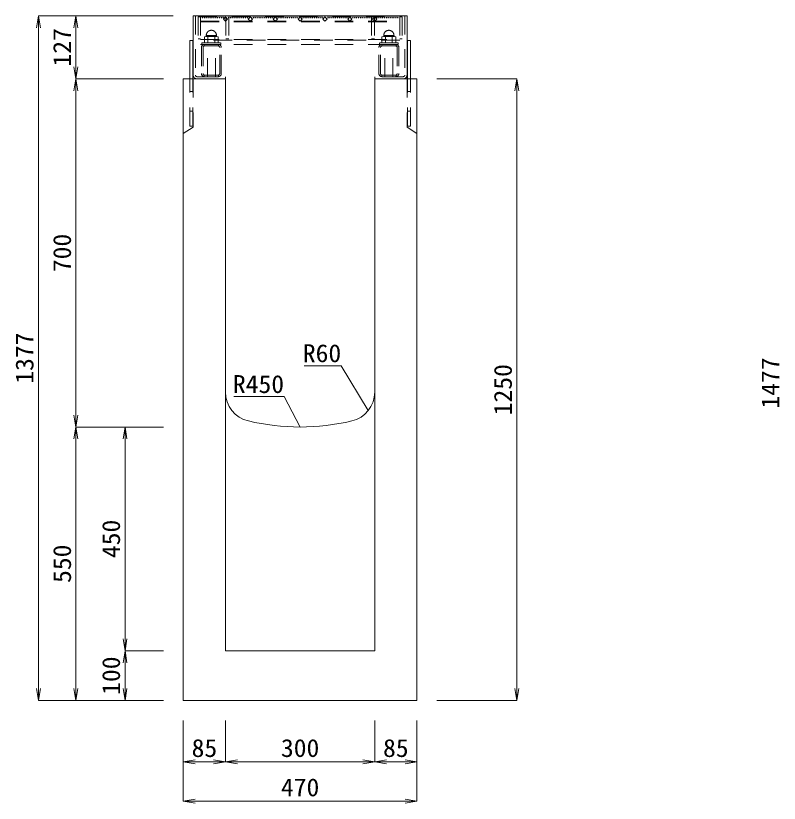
# Model space of a CAD drawing. Units: millimetres at full size. Extents: x -734 to 58102, y 49499 to 87169.
# Drawn here: x 12738 to 14273, y 53981 to 55565 of the extents above; entities that cross this region are included whole.
import ezdxf
from ezdxf.enums import TextEntityAlignment as Align

# ---------------------------------------------------------------- set-up
doc = ezdxf.new("R2010")
doc.units = ezdxf.units.MM
doc.header["$LTSCALE"] = 50
doc.linetypes.add('USER1', pattern=[1.35, 0.75, -0.6])
for name, color, linetype, lineweight in [('寸法線', 7, 'Continuous', 13), ('引出線', 4, 'Continuous', 13), ('本体', 2, 'Continuous', 20), ('ｸﾞﾚｰﾁﾝｸﾞ', 7, 'USER1', 9)]:
    doc.layers.add(name, color=color, linetype=linetype, lineweight=lineweight)
doc.styles.add('ＭＳ 明朝', font='')
doc.styles.get('ＭＳ 明朝').set_extended_font_data('MS Mincho')

# ---------------------------------------------------------------- blocks, each defined once
blk = doc.blocks.new('open_arrow')
at = {"color": 0, "linetype": 'Continuous', "lineweight": -2}
blk.add_lwpolyline([(7.5, 1.25), (0, 0), (7.5, -1.25)], dxfattribs=at)

msp = doc.modelspace()

# ---------------------------------------------------------------- linework, layer by layer
at = {"layer": '寸法線'}
for p, q in [((12783.14, 54187.59), (12783.14, 55564.58)), ((13054.48, 55564.58), (12783.14, 55564.58)), ((12858.69, 55564.58), (12858.69, 55437.59)), ((13054.48, 55564.58), (12858.69, 55564.58)), ((12858.69, 55437.59), (12858.69, 54737.58)), ((13034.48, 55437.59), (12858.69, 55437.59)), ((13034.48, 55437.59), (12858.69, 55437.59)), ((13584.52, 55437.59), (13745.31, 55437.59)), ((13745.31, 55437.59), (13745.31, 54187.59)), ((12858.69, 54737.58), (12858.69, 54187.59)), ((13034.48, 54737.58), (12858.69, 54737.58)), ((13034.48, 54737.58), (12858.69, 54737.58)), ((12957.29, 54287.59), (12957.29, 54737.58)), ((13034.48, 54737.58), (12957.29, 54737.58)), ((13034.48, 54287.59), (12957.29, 54287.59)), ((12957.29, 54187.59), (12957.29, 54287.59)), ((13034.48, 54287.59), (12957.29, 54287.59)), ((13034.48, 54187.59), (12783.14, 54187.59)), ((13034.48, 54187.59), (12858.69, 54187.59)), ((13034.48, 54187.59), (12957.29, 54187.59)), ((13584.52, 54187.59), (13745.31, 54187.59)), ((13074.5, 54147.57), (13074.5, 53984.99)), ((13074.5, 54147.57), (13074.5, 54064.04)), ((13159.5, 54147.57), (13159.5, 54064.04)), ((13159.5, 54147.57), (13159.5, 54064.04)), ((13459.5, 54147.57), (13459.5, 54064.04)), ((13459.5, 54147.57), (13459.5, 54064.04)), ((13544.5, 54147.57), (13544.5, 53984.99)), ((13544.5, 54147.57), (13544.5, 54064.04)), ((13074.5, 54064.04), (13159.5, 54064.04)), ((13159.5, 54064.04), (13459.5, 54064.04)), ((13459.5, 54064.04), (13544.5, 54064.04)), ((13074.5, 53984.99), (13544.5, 53984.99))]:
    msp.add_line(p, q, dxfattribs=at)
at = {"layer": '引出線'}
for points in [[(13446.57, 54770.9), (13392.16, 54860.79), (13317.49, 54860.79)], [(13309.5, 54737.58), (13277.28, 54798.73), (13176.27, 54798.73)]]:
    msp.add_lwpolyline(points, dxfattribs=at)
at = {"layer": '本体'}
for p, q in [((13074.5, 55437.59), (13074.5, 54187.59)), ((13074.5, 55437.59), (13159.5, 55437.59)), ((13159.5, 54808.11), (13159.5, 55437.59)), ((13459.5, 54808.11), (13459.5, 55437.59)), ((13459.5, 55437.59), (13544.5, 55437.59)), ((13544.5, 54187.59), (13544.5, 55437.59)), ((13159.5, 54808.11), (13159.5, 54287.59)), ((13459.5, 54808.11), (13459.5, 54287.59)), ((13159.5, 54287.59), (13459.5, 54287.59)), ((13074.5, 54187.59), (13544.5, 54187.59))]:
    msp.add_line(p, q, dxfattribs=at)
at = {"layer": '本体', "linetype": 'USER1', "lineweight": 9}
for p, q in [((13094.51, 55437.59), (13094.51, 55340.58)), ((13524.51, 55437.59), (13524.51, 55340.58)), ((13074.51, 55328.08), (13094.51, 55340.58)), ((13544.51, 55328.08), (13524.51, 55340.58))]:
    msp.add_line(p, q, dxfattribs=at)
at = {"layer": '本体'}
for centre, radius, start, end in [((13219.5, 54808.11), 60, 180, 256.65785), ((13399.5, 54808.11), 60, 283.34237, 0), ((13309.5, 55187.58), 450, 256.65777, 283.34225)]:
    msp.add_arc(centre, radius, start, end, dxfattribs=at)
at = {"layer": 'ｸﾞﾚｰﾁﾝｸﾞ', "linetype": 'Continuous'}
for p, q in [((13094.5, 55564.58), (13524.5, 55564.58)), ((13094.5, 55445.21), (13094.5, 55564.58)), ((13524.5, 55437.59), (13524.5, 55564.58)), ((13093.5, 55514.58), (13087.5, 55514.58)), ((13087.5, 55437.59), (13087.5, 55514.58)), ((13093.5, 55437.59), (13093.5, 55514.58)), ((13525.5, 55514.58), (13531.5, 55514.58)), ((13525.5, 55437.59), (13525.5, 55514.58)), ((13531.5, 55437.59), (13531.5, 55514.58))]:
    msp.add_line(p, q, dxfattribs=at)
at = {"layer": 'ｸﾞﾚｰﾁﾝｸﾞ'}
for p, q in [((13099, 55564.59), (13099, 55445.09)), ((13104.5, 55562.09), (13104.5, 55518.08)), ((13109, 55562.09), (13109, 55518.08)), ((13109, 55562.09), (13109, 55507.09)), ((13109, 55553.58), (13510, 55553.58)), ((13112.2, 55562.09), (13113.1, 55559.99)), ((13113.1, 55559.99), (13114, 55562.09)), ((13116, 55562.09), (13116.9, 55559.99)), ((13116.9, 55559.99), (13117.8, 55562.09)), ((13119.8, 55562.09), (13120.7, 55559.99)), ((13120.7, 55559.99), (13121.6, 55562.09)), ((13123.6, 55562.09), (13124.5, 55559.99)), ((13124.5, 55559.99), (13125.4, 55562.09)), ((13127.4, 55562.09), (13128.3, 55559.99)), ((13128.3, 55559.99), (13129.2, 55562.09)), ((13131.2, 55562.09), (13132.1, 55559.99)), ((13132.1, 55559.99), (13133, 55562.09)), ((13135, 55562.09), (13135.9, 55559.99)), ((13135.9, 55559.99), (13136.8, 55562.09)), ((13138.8, 55562.09), (13139.7, 55559.99)), ((13139.7, 55559.99), (13140.6, 55562.09)), ((13142.6, 55562.09), (13143.5, 55559.99)), ((13143.5, 55559.99), (13144.4, 55562.09)), ((13146.4, 55562.09), (13147.3, 55559.99)), ((13147.3, 55559.99), (13148.2, 55562.09)), ((13150.2, 55562.09), (13151.1, 55559.99)), ((13151.1, 55559.99), (13152, 55562.09)), ((13154, 55562.09), (13154.9, 55559.99)), ((13154.9, 55559.99), (13155.8, 55562.09)), ((13159.5, 55562.09), (13155.26, 55557.84)), ((13155.26, 55557.84), (13159.5, 55553.6)), ((13163.74, 55557.84), (13159.5, 55562.09)), ((13159.5, 55553.6), (13163.74, 55557.84)), ((13159.5, 55553.6), (13160, 55554.1)), ((13160, 55562.09), (13160, 55518.09)), ((13164.5, 55562.09), (13165.4, 55559.99)), ((13165.4, 55559.99), (13166.3, 55562.09)), ((13166, 55562.09), (13166, 55518.09)), ((13168.3, 55562.09), (13169.2, 55559.99)), ((13169.2, 55559.99), (13170.1, 55562.09)), ((13172.1, 55562.09), (13173, 55559.99)), ((13173, 55559.99), (13173.9, 55562.09)), ((13175.9, 55562.09), (13176.8, 55559.99)), ((13176.8, 55559.99), (13177.7, 55562.09)), ((13179.7, 55562.09), (13180.6, 55559.99)), ((13180.6, 55559.99), (13181.5, 55562.09)), ((13183.5, 55562.09), (13184.4, 55559.99)), ((13184.4, 55559.99), (13185.3, 55562.09)), ((13187.3, 55562.09), (13188.2, 55559.99)), ((13188.2, 55559.99), (13189.1, 55562.09)), ((13191.1, 55562.09), (13192, 55559.99)), ((13192, 55559.99), (13192.9, 55562.09)), ((13194.9, 55562.09), (13195.8, 55559.99)), ((13195.8, 55559.99), (13196.7, 55562.09)), ((13198.7, 55562.09), (13199.6, 55559.99)), ((13199.6, 55559.99), (13200.5, 55562.09)), ((13202.5, 55562.09), (13203.4, 55559.99)), ((13203.4, 55559.99), (13204.3, 55562.09)), ((13209.5, 55562.09), (13205.26, 55557.84)), ((13205.26, 55557.84), (13209.5, 55553.6)), ((13213.74, 55557.84), (13209.5, 55562.09)), ((13209.5, 55553.6), (13213.74, 55557.84)), ((13214.5, 55562.09), (13215.4, 55559.99)), ((13215.4, 55559.99), (13216.3, 55562.09)), ((13218.3, 55562.09), (13219.2, 55559.99)), ((13219.2, 55559.99), (13220.1, 55562.09)), ((13222.1, 55562.09), (13223, 55559.99)), ((13223, 55559.99), (13223.9, 55562.09)), ((13225.9, 55562.09), (13226.8, 55559.99)), ((13226.8, 55559.99), (13227.7, 55562.09)), ((13229.7, 55562.09), (13230.6, 55559.99)), ((13230.6, 55559.99), (13231.5, 55562.09)), ((13233.5, 55562.09), (13234.4, 55559.99)), ((13234.4, 55559.99), (13235.3, 55562.09)), ((13237.3, 55562.09), (13238.2, 55559.99)), ((13238.2, 55559.99), (13239.1, 55562.09)), ((13241.1, 55562.09), (13242, 55559.99)), ((13242, 55559.99), (13242.9, 55562.09)), ((13244.9, 55562.09), (13245.8, 55559.99)), ((13245.8, 55559.99), (13246.7, 55562.09)), ((13248.7, 55562.09), (13249.6, 55559.99)), ((13249.6, 55559.99), (13250.5, 55562.09)), ((13252.5, 55562.09), (13253.4, 55559.99)), ((13253.4, 55559.99), (13254.3, 55562.09)), ((13259.5, 55562.09), (13255.26, 55557.84)), ((13255.26, 55557.84), (13259.5, 55553.6)), ((13263.74, 55557.84), (13259.5, 55562.09)), ((13259.5, 55553.6), (13263.74, 55557.84)), ((13264.5, 55562.09), (13265.4, 55559.99)), ((13265.4, 55559.99), (13266.3, 55562.09)), ((13268.3, 55562.09), (13269.2, 55559.99)), ((13269.2, 55559.99), (13270.1, 55562.09)), ((13272.1, 55562.09), (13273, 55559.99)), ((13273, 55559.99), (13273.9, 55562.09)), ((13275.9, 55562.09), (13276.8, 55559.99)), ((13276.8, 55559.99), (13277.7, 55562.09)), ((13279.7, 55562.09), (13280.6, 55559.99)), ((13280.6, 55559.99), (13281.5, 55562.09)), ((13283.5, 55562.09), (13284.4, 55559.99)), ((13284.4, 55559.99), (13285.3, 55562.09)), ((13287.3, 55562.09), (13288.2, 55559.99)), ((13288.2, 55559.99), (13289.1, 55562.09)), ((13291.1, 55562.09), (13292, 55559.99)), ((13292, 55559.99), (13292.9, 55562.09)), ((13294.9, 55562.09), (13295.8, 55559.99)), ((13295.8, 55559.99), (13296.7, 55562.09)), ((13298.7, 55562.09), (13299.6, 55559.99)), ((13299.6, 55559.99), (13300.5, 55562.09)), ((13302.5, 55562.09), (13303.4, 55559.99)), ((13303.4, 55559.99), (13304.3, 55562.09)), ((13309.5, 55562.09), (13305.26, 55557.84)), ((13305.26, 55557.84), (13309.5, 55553.6)), ((13309.5, 55562.09), (13313.74, 55557.84)), ((13313.74, 55557.84), (13309.5, 55553.6)), ((13315.6, 55559.99), (13314.7, 55562.09)), ((13316.5, 55562.09), (13315.6, 55559.99)), ((13319.4, 55559.99), (13318.5, 55562.09)), ((13320.3, 55562.09), (13319.4, 55559.99)), ((13323.2, 55559.99), (13322.3, 55562.09)), ((13324.1, 55562.09), (13323.2, 55559.99)), ((13327, 55559.99), (13326.1, 55562.09)), ((13327.9, 55562.09), (13327, 55559.99)), ((13330.8, 55559.99), (13329.9, 55562.09)), ((13331.7, 55562.09), (13330.8, 55559.99)), ((13334.6, 55559.99), (13333.7, 55562.09)), ((13335.5, 55562.09), (13334.6, 55559.99)), ((13338.4, 55559.99), (13337.5, 55562.09)), ((13339.3, 55562.09), (13338.4, 55559.99)), ((13342.2, 55559.99), (13341.3, 55562.09)), ((13343.1, 55562.09), (13342.2, 55559.99)), ((13346, 55559.99), (13345.1, 55562.09)), ((13346.9, 55562.09), (13346, 55559.99)), ((13349.8, 55559.99), (13348.9, 55562.09)), ((13350.7, 55562.09), (13349.8, 55559.99)), ((13353.6, 55559.99), (13352.7, 55562.09)), ((13354.5, 55562.09), (13353.6, 55559.99)), ((13355.26, 55557.84), (13359.5, 55562.09)), ((13359.5, 55553.6), (13355.26, 55557.84)), ((13359.5, 55562.09), (13363.74, 55557.84)), ((13363.74, 55557.84), (13359.5, 55553.6)), ((13365.6, 55559.99), (13364.7, 55562.09)), ((13366.5, 55562.09), (13365.6, 55559.99)), ((13369.4, 55559.99), (13368.5, 55562.09)), ((13370.3, 55562.09), (13369.4, 55559.99)), ((13373.2, 55559.99), (13372.3, 55562.09)), ((13374.1, 55562.09), (13373.2, 55559.99)), ((13377, 55559.99), (13376.1, 55562.09)), ((13377.9, 55562.09), (13377, 55559.99)), ((13380.8, 55559.99), (13379.9, 55562.09)), ((13381.7, 55562.09), (13380.8, 55559.99)), ((13384.6, 55559.99), (13383.7, 55562.09)), ((13385.5, 55562.09), (13384.6, 55559.99)), ((13388.4, 55559.99), (13387.5, 55562.09)), ((13389.3, 55562.09), (13388.4, 55559.99)), ((13392.2, 55559.99), (13391.3, 55562.09)), ((13393.1, 55562.09), (13392.2, 55559.99)), ((13396, 55559.99), (13395.1, 55562.09)), ((13396.9, 55562.09), (13396, 55559.99)), ((13399.8, 55559.99), (13398.9, 55562.09)), ((13400.7, 55562.09), (13399.8, 55559.99)), ((13403.6, 55559.99), (13402.7, 55562.09)), ((13404.5, 55562.09), (13403.6, 55559.99)), ((13405.26, 55557.84), (13409.5, 55562.09)), ((13409.5, 55553.6), (13405.26, 55557.84)), ((13409.5, 55562.09), (13413.74, 55557.84)), ((13413.74, 55557.84), (13409.5, 55553.6)), ((13415.6, 55559.99), (13414.7, 55562.09)), ((13416.5, 55562.09), (13415.6, 55559.99)), ((13419.4, 55559.99), (13418.5, 55562.09)), ((13420.3, 55562.09), (13419.4, 55559.99)), ((13423.2, 55559.99), (13422.3, 55562.09)), ((13424.1, 55562.09), (13423.2, 55559.99)), ((13427, 55559.99), (13426.1, 55562.09)), ((13427.9, 55562.09), (13427, 55559.99)), ((13430.8, 55559.99), (13429.9, 55562.09)), ((13431.7, 55562.09), (13430.8, 55559.99)), ((13434.6, 55559.99), (13433.7, 55562.09)), ((13435.5, 55562.09), (13434.6, 55559.99)), ((13438.4, 55559.99), (13437.5, 55562.09)), ((13439.3, 55562.09), (13438.4, 55559.99)), ((13442.2, 55559.99), (13441.3, 55562.09)), ((13443.1, 55562.09), (13442.2, 55559.99)), ((13446, 55559.99), (13445.1, 55562.09)), ((13446.9, 55562.09), (13446, 55559.99)), ((13449.8, 55559.99), (13448.9, 55562.09)), ((13450.7, 55562.09), (13449.8, 55559.99)), ((13453.6, 55559.99), (13452.7, 55562.09)), ((13453, 55562.09), (13453, 55518.09)), ((13454.5, 55562.09), (13453.6, 55559.99)), ((13455.26, 55557.84), (13459.5, 55562.09)), ((13459.5, 55553.6), (13455.26, 55557.84)), ((13459, 55562.09), (13459, 55518.09)), ((13459.5, 55553.6), (13459, 55554.1)), ((13459.5, 55562.09), (13463.74, 55557.84)), ((13463.74, 55557.84), (13459.5, 55553.6)), ((13464.1, 55559.99), (13463.2, 55562.09)), ((13465, 55562.09), (13464.1, 55559.99)), ((13467.9, 55559.99), (13467, 55562.09)), ((13468.8, 55562.09), (13467.9, 55559.99)), ((13471.7, 55559.99), (13470.8, 55562.09)), ((13472.6, 55562.09), (13471.7, 55559.99)), ((13475.5, 55559.99), (13474.6, 55562.09)), ((13476.4, 55562.09), (13475.5, 55559.99)), ((13479.3, 55559.99), (13478.4, 55562.09)), ((13480.2, 55562.09), (13479.3, 55559.99)), ((13483.1, 55559.99), (13482.2, 55562.09)), ((13484, 55562.09), (13483.1, 55559.99)), ((13486.9, 55559.99), (13486, 55562.09)), ((13487.8, 55562.09), (13486.9, 55559.99)), ((13490.7, 55559.99), (13489.8, 55562.09)), ((13491.6, 55562.09), (13490.7, 55559.99)), ((13494.5, 55559.99), (13493.6, 55562.09)), ((13495.4, 55562.09), (13494.5, 55559.99)), ((13498.3, 55559.99), (13497.4, 55562.09)), ((13499.2, 55562.09), (13498.3, 55559.99)), ((13502.1, 55559.99), (13501.2, 55562.09)), ((13503, 55562.09), (13502.1, 55559.99)), ((13505.9, 55559.99), (13505, 55562.09)), ((13506.8, 55562.09), (13505.9, 55559.99)), ((13510, 55562.09), (13510, 55518.08)), ((13510, 55562.09), (13510, 55507.09)), ((13514.5, 55562.09), (13514.5, 55518.08)), ((13520, 55564.59), (13520, 55445.09)), ((13109, 55552.08), (13510, 55552.08)), ((13117.15, 55521.88), (13120.61, 55523.08)), ((13117.15, 55510.09), (13117.15, 55521.88)), ((13120.61, 55525.09), (13141.39, 55525.09)), ((13120.61, 55523.08), (13120.61, 55525.09)), ((13120.61, 55523.08), (13124.08, 55521.88)), ((13141.39, 55523.08), (13120.61, 55523.08)), ((13124.08, 55521.88), (13131, 55523.08)), ((13124.08, 55510.09), (13124.08, 55521.88)), ((13131, 55523.08), (13137.93, 55521.88)), ((13137.93, 55521.88), (13141.39, 55523.08)), ((13137.93, 55521.88), (13137.93, 55510.09)), ((13141.39, 55525.09), (13141.39, 55523.08)), ((13141.39, 55523.08), (13144.85, 55521.88)), ((13144.85, 55521.88), (13144.85, 55510.09)), ((13477.61, 55523.08), (13474.15, 55521.88)), ((13474.15, 55521.88), (13474.15, 55510.09)), ((13498.39, 55525.09), (13477.61, 55525.09)), ((13477.61, 55525.09), (13477.61, 55523.08)), ((13481.07, 55521.88), (13477.61, 55523.08)), ((13477.61, 55523.08), (13498.39, 55523.08)), ((13488, 55523.08), (13481.07, 55521.88)), ((13481.07, 55521.88), (13481.07, 55510.09)), ((13494.92, 55521.88), (13488, 55523.08)), ((13498.39, 55523.08), (13494.92, 55521.88)), ((13494.92, 55510.09), (13494.92, 55521.88)), ((13498.39, 55523.08), (13498.39, 55525.09)), ((13501.85, 55521.88), (13498.39, 55523.08)), ((13501.85, 55510.09), (13501.85, 55521.88)), ((13104.5, 55518.08), (13109, 55518.08)), ((13109, 55517.08), (13510, 55517.08)), ((13510, 55515.58), (13109, 55515.58)), ((13109, 55507.09), (13510, 55507.09)), ((13112, 55510.09), (13150, 55510.09)), ((13112, 55510.09), (13131, 55510.09)), ((13112, 55507.09), (13112, 55510.09)), ((13150, 55507.09), (13112, 55507.09)), ((13116.5, 55507.02), (13116.5, 55503.76)), ((13131, 55510.09), (13117.15, 55510.09)), ((13144.6, 55507.09), (13117.4, 55507.09)), ((13144.6, 55507.09), (13117.4, 55507.09)), ((13123, 55442.08), (13123, 55507.09)), ((13123, 55507.09), (13139, 55507.09)), ((13131, 55510.09), (13124.08, 55510.09)), ((13144.85, 55510.09), (13131, 55510.09)), ((13139, 55442.08), (13139, 55507.09)), ((13145.5, 55507.02), (13145.5, 55503.76)), ((13150, 55510.09), (13150, 55507.09)), ((13160, 55518.09), (13166, 55518.09)), ((13459, 55518.09), (13453, 55518.09)), ((13507, 55510.09), (13469, 55510.09)), ((13469, 55510.09), (13469, 55507.09)), ((13469, 55507.09), (13507, 55507.09)), ((13473.5, 55507.02), (13473.5, 55503.76)), ((13474.15, 55510.09), (13488, 55510.09)), ((13474.4, 55507.09), (13501.6, 55507.09)), ((13474.4, 55507.09), (13501.6, 55507.09)), ((13480, 55442.08), (13480, 55507.09)), ((13496, 55507.09), (13480, 55507.09)), ((13488, 55510.09), (13501.85, 55510.09)), ((13507, 55510.09), (13488, 55510.09)), ((13488, 55510.09), (13494.92, 55510.09)), ((13496, 55442.08), (13496, 55507.09)), ((13502.5, 55507.02), (13502.5, 55503.76)), ((13507, 55507.09), (13507, 55510.09)), ((13514.5, 55518.08), (13510, 55518.08)), ((13111, 55500.68), (13111, 55448.49)), ((13114.2, 55500.68), (13114.2, 55448.49)), ((13144.6, 55503.89), (13117.4, 55503.89)), ((13147.8, 55448.49), (13147.8, 55500.68)), ((13151, 55448.49), (13151, 55500.68)), ((13468, 55448.49), (13468, 55500.68)), ((13471.2, 55448.49), (13471.2, 55500.68)), ((13474.4, 55503.89), (13501.6, 55503.89)), ((13504.8, 55500.68), (13504.8, 55448.49)), ((13508, 55500.68), (13508, 55448.49)), ((13102, 55442.08), (13159.5, 55442.08)), ((13116.5, 55445.41), (13116.5, 55442.15)), ((13117.4, 55445.29), (13144.6, 55445.29)), ((13117.4, 55442.08), (13144.6, 55442.08)), ((13145.5, 55445.41), (13145.5, 55442.15)), ((13159.5, 55442.08), (13159.5, 55437.59)), ((13517, 55442.08), (13459.5, 55442.08)), ((13459.5, 55442.08), (13459.5, 55437.59)), ((13473.5, 55445.41), (13473.5, 55442.15)), ((13501.6, 55445.29), (13474.4, 55445.29)), ((13501.6, 55442.08), (13474.4, 55442.08)), ((13502.5, 55445.41), (13502.5, 55442.15)), ((13087.5, 55342.58), (13087.5, 55437.59)), ((13093.5, 55342.58), (13093.5, 55437.59)), ((13525.5, 55342.58), (13525.5, 55437.59)), ((13531.5, 55342.58), (13531.5, 55437.59)), ((13087.5, 55412.59), (13093.5, 55412.59)), ((13525.5, 55412.59), (13531.5, 55412.59)), ((13087.5, 55372.59), (13093.5, 55372.59)), ((13525.5, 55372.59), (13531.5, 55372.59)), ((13093.5, 55342.58), (13087.5, 55342.58)), ((13525.5, 55342.58), (13531.5, 55342.58))]:
    msp.add_line(p, q, dxfattribs=at)
at = {"layer": 'ｸﾞﾚｰﾁﾝｸﾞ', "lineweight": 5}
msp.add_line((13104.5, 55562.09), (13514.5, 55562.09), dxfattribs=at)
at = {"layer": 'ｸﾞﾚｰﾁﾝｸﾞ'}
for centre, radius, start, end in [((13131, 55525.09), 10.25, 0, 180), ((13488, 55525.09), 10.25, 0, 180), ((13117.4, 55500.68), 6.4, 90, 180), ((13144.6, 55500.68), 6.4, 0, 90), ((13474.4, 55500.68), 6.4, 90, 180), ((13501.6, 55500.68), 6.4, 0, 90), ((13117.4, 55500.68), 3.2, 90, 180), ((13144.6, 55500.68), 3.2, 0, 90), ((13474.4, 55500.68), 3.2, 90, 180), ((13501.6, 55500.68), 3.2, 0, 90), ((13102, 55445.09), 7.5, 179.01874, 270), ((13102, 55445.09), 3, 180, 270), ((13117.4, 55448.49), 6.4, 180, 270), ((13117.4, 55448.49), 3.2, 180, 270), ((13144.6, 55448.49), 6.4, 270, 0), ((13144.6, 55448.49), 3.2, 270, 0), ((13474.4, 55448.49), 6.4, 180, 270), ((13474.4, 55448.49), 3.2, 180, 270), ((13501.6, 55448.49), 6.4, 270, 0), ((13501.6, 55448.49), 3.2, 270, 0), ((13517, 55445.09), 7.5, 270, 0), ((13517, 55445.09), 3, 270, 0)]:
    msp.add_arc(centre, radius, start, end, dxfattribs=at)

# ---------------------------------------------------------------- block references
at = {"layer": '寸法線', "xscale": 3.2, "yscale": 3.2}
for p, rotation in [((12783.14, 55564.58), 270), ((12858.69, 55564.58), 270), ((12858.69, 55437.59), 90), ((12858.69, 55437.59), 270), ((13745.31, 55437.59), 270), ((12858.69, 54737.58), 90), ((12858.69, 54737.58), 270), ((12957.29, 54737.58), 270), ((12957.29, 54287.59), 90), ((12957.29, 54287.59), 270), ((12783.14, 54187.59), 90), ((12858.69, 54187.59), 90), ((12957.29, 54187.59), 90), ((13745.31, 54187.59), 90), ((13159.5, 54064.04), 180), ((13459.5, 54064.04), 180), ((13544.5, 54064.04), 180), ((13544.5, 53984.99), 180)]:
    msp.add_blockref('open_arrow', p, dxfattribs=dict(at, rotation=rotation))
for p in [(13074.5, 54064.04), (13159.5, 54064.04), (13459.5, 54064.04), (13074.5, 53984.99)]:
    msp.add_blockref('open_arrow', p, dxfattribs=at)
at = {"layer": '引出線', "xscale": 0.0533, "yscale": 0.0533}
for p, rotation in [((13446.57, 54770.9), 121.2), ((13309.5, 54737.58), 117.8)]:
    msp.add_blockref('open_arrow', p, dxfattribs=dict(at, rotation=rotation))

# ---------------------------------------------------------------- texts
at = {"layer": '寸法線', "style": 'ＭＳ 明朝', "width": 1.05}
for s, p in [('127', (12830.67, 55501.09)), ('700', (12830.67, 55087.59)), ('1377', (12755.12, 54876.09)), ('1477', (14255.12, 54826.09)), ('1250', (13717.29, 54812.59)), ('450', (12929.27, 54512.59)), ('550', (12830.67, 54462.59)), ('100', (12929.27, 54237.59))]:
    msp.add_text(s, height=36.03, rotation=90, dxfattribs=at).set_placement(p, align=Align.MIDDLE_CENTER)
for s, p in [('85', (13117, 54092.06)), ('300', (13309.5, 54092.06)), ('85', (13502, 54092.06)), ('470', (13309.5, 54013.01))]:
    msp.add_text(s, height=36.03, dxfattribs=at).set_placement(p, align=Align.MIDDLE_CENTER)
at = {"layer": '引出線', "style": 'ＭＳ 明朝', "width": 1.05}
for s, p in [('R60', (13392.16, 54903.99)), ('R450', (13277.28, 54841.93))]:
    msp.add_text(s, height=36.03, dxfattribs=at).set_placement(p, align=Align.TOP_RIGHT)

doc.saveas('drawing.dxf')
